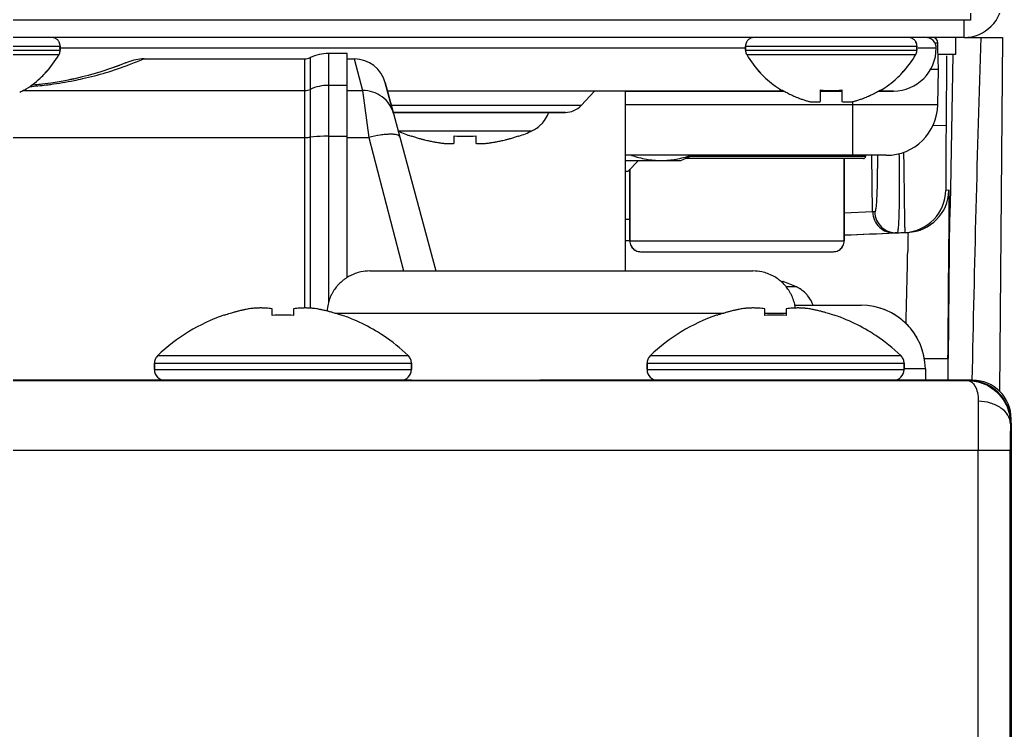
# Model space of a CAD drawing. Header units: millimetres. Extents: x -1584 to 3730, y -1918 to 2655.
# Drawn here: x 879.67 to 925.96, y -1823.69 to -1790.54 of the extents above; entities that cross this region are included whole.
import ezdxf

# ---------------------------------------------------------------- set-up
doc = ezdxf.new("R2010")
doc.units = ezdxf.units.MM
doc.header["$LTSCALE"] = 65.395
doc.layers.get('0').update_dxf_attribs({"linetype": 'CONTINUOUS'})
for name, color, linetype in [('02___PRT_ALL_AXES', 7, 'CONTINUOUS'), ('ASSI', 7, 'CONTINUOUS'), ('GEOM', 7, 'CONTINUOUS')]:
    doc.layers.add(name, color=color, linetype=linetype)

msp = doc.modelspace()

# ---------------------------------------------------------------- linework, layer by layer
at = {"linetype": 'Continuous'}
for p, q in [((923.759, -1791.358), (923.759, -1790.558)), ((923.759, -1791.358), (861.559, -1791.358)), ((922.379, -1791.604), (922.537, -1791.604)), ((922.541, -1791.857), (922.537, -1791.604)), ((922.559, -1792.858), (922.541, -1791.857)), ((922.559, -1792.858), (922.166, -1792.858)), ((879.859, -1793.803), (879.859, -1793.837)), ((915.259, -1793.837), (915.259, -1793.803)), ((917.059, -1794.354), (917.059, -1793.803)), ((918.059, -1793.803), (918.059, -1794.354)), ((919.859, -1793.803), (919.859, -1793.837)), ((897.339, -1795.717), (903.586, -1795.717)), ((897.959, -1795.97), (897.959, -1795.952)), ((899.959, -1796.298), (899.959, -1795.952)), ((900.959, -1795.952), (900.959, -1796.298)), ((902.959, -1795.952), (902.959, -1795.97)), ((907.959, -1797.108), (908.359, -1797.108)), ((908.059, -1797.608), (908.559, -1797.108)), ((908.059, -1797.608), (908.559, -1797.108)), ((908.359, -1797.108), (908.559, -1797.108)), ((908.559, -1797.108), (910.542, -1797.108)), ((910.542, -1797.108), (911.092, -1796.858)), ((910.542, -1797.108), (911.092, -1796.858)), ((908.059, -1797.608), (907.959, -1797.608)), ((915.303, -1802.747), (915.303, -1802.764)), ((915.93, -1803), (915.458, -1803)), ((891.459, -1804.334), (891.459, -1804.019)), ((892.459, -1804.019), (892.459, -1804.334)), ((914.459, -1804.334), (914.459, -1804.019)), ((915.459, -1804.019), (915.459, -1804.334)), ((889.209, -1804.334), (889.209, -1804.318)), ((894.709, -1804.318), (894.709, -1804.334)), ((912.209, -1804.334), (912.209, -1804.318)), ((917.709, -1804.318), (917.709, -1804.334)), ((886.113, -1806.207), (897.805, -1806.207)), ((909.113, -1806.207), (920.805, -1806.207)), ((885.959, -1806.858), (885.959, -1806.568)), ((885.959, -1806.568), (897.959, -1806.568)), ((885.959, -1806.858), (897.959, -1806.858)), ((897.959, -1806.858), (897.959, -1806.568)), ((908.959, -1806.858), (908.959, -1806.568)), ((908.959, -1806.568), (920.959, -1806.568)), ((908.959, -1806.858), (920.959, -1806.858)), ((920.959, -1806.858), (920.959, -1806.568)), ((925.959, -1809.358), (925.959, -1809.158)), ((925.959, -1855.359), (925.959, -1809.358))]:
    msp.add_line(p, q, dxfattribs=at)
for centre, radius, start, end in [((923.759, -1789.558), 1.8, 270, 360), ((922.287, -1791.608), 0.25, 1, 90), ((877.36, -1789.738), 4.8, 316.8234, 329.6988), ((917.758, -1789.738), 4.8, 210.3012, 223.1766), ((917.36, -1789.738), 4.8, 316.8234, 329.6988), ((877.36, -1789.738), 4.8, 312.8346, 316.8234), ((917.758, -1789.738), 4.8, 223.1766, 227.1654), ((917.36, -1789.738), 4.8, 312.8346, 316.8234), ((877.36, -1789.738), 4.8, 301.6201, 312.8346), ((917.758, -1789.738), 4.8, 227.1654, 238.3799), ((917.36, -1789.738), 4.8, 301.6201, 312.8346), ((877.372, -1789.751), 4.755, 298.9687, 301.5341), ((877.36, -1789.738), 4.8, 301.3727, 301.6201), ((917.758, -1789.738), 4.8, 238.3799, 238.6273), ((917.745, -1789.751), 4.755, 238.4659, 241.0313), ((917.743, -1789.755), 4.75, 241.0316, 241.9926), ((917.742, -1789.757), 4.747, 241.9926, 243.3187), ((917.559, -1790.038), 3.798, 262.4351, 277.5649), ((917.376, -1789.757), 4.747, 296.6813, 298.0074), ((917.374, -1789.755), 4.75, 298.0074, 298.9684), ((917.372, -1789.751), 4.755, 298.9687, 301.5341), ((917.36, -1789.738), 4.8, 301.3727, 301.6201), ((917.74, -1789.76), 4.744, 243.3188, 244.4598), ((917.739, -1789.764), 4.74, 244.4598, 245.4278), ((917.737, -1789.768), 4.735, 245.4278, 246.6825), ((917.734, -1789.773), 4.73, 246.6826, 247.4526), ((917.732, -1789.78), 4.723, 247.4524, 248.9975), ((917.729, -1789.787), 4.715, 248.9977, 249.4819), ((917.725, -1789.797), 4.704, 249.4813, 251.5344), ((917.719, -1789.816), 4.684, 251.535, 252.6227), ((917.714, -1789.831), 4.669, 252.6228, 253.6051), ((917.705, -1789.861), 4.637, 253.6036, 255.6824), ((916.813, -1792.364), 2.006, 262.7259, 264.7415), ((916.811, -1792.385), 1.985, 264.7442, 265.3991), ((916.81, -1792.397), 1.973, 265.3984, 266.7833), ((916.809, -1792.409), 1.962, 266.7841, 267.6235), ((916.809, -1792.415), 1.955, 267.6234, 268.8455), ((916.809, -1792.419), 1.951, 268.8459, 269.8005), ((916.809, -1792.419), 1.951, 269.8006, 270.9258), ((916.809, -1792.417), 1.953, 270.9261, 271.9964), ((916.808, -1792.41), 1.96, 271.9964, 273.0228), ((916.808, -1792.4), 1.97, 273.0233, 274.286), ((916.807, -1792.388), 1.982, 274.2856, 275.1372), ((916.805, -1792.365), 2.005, 275.1401, 277.2744), ((918.313, -1792.365), 2.005, 262.7256, 264.8598), ((918.31, -1792.388), 1.982, 264.8627, 265.7144), ((918.31, -1792.4), 1.97, 265.714, 266.9766), ((918.309, -1792.411), 1.959, 266.9771, 268.0037), ((918.309, -1792.416), 1.954, 268.0037, 269.0738), ((918.309, -1792.42), 1.95, 269.0741, 270.1995), ((918.309, -1792.419), 1.951, 270.1995, 271.1541), ((918.309, -1792.415), 1.955, 271.1545, 272.3767), ((918.308, -1792.408), 1.962, 272.3765, 273.2159), ((918.308, -1792.398), 1.973, 273.2167, 274.6016), ((918.307, -1792.385), 1.985, 274.6009, 275.2558), ((918.305, -1792.364), 2.006, 275.2585, 277.2741), ((917.412, -1789.861), 4.637, 284.3176, 286.3964), ((917.403, -1789.831), 4.669, 286.3949, 287.3772), ((917.398, -1789.816), 4.684, 287.3773, 288.465), ((917.392, -1789.797), 4.704, 288.4656, 290.5187), ((917.388, -1789.787), 4.715, 290.5181, 291.0023), ((917.386, -1789.78), 4.723, 291.0025, 292.5476), ((917.383, -1789.773), 4.73, 292.5474, 293.3174), ((917.381, -1789.768), 4.735, 293.3175, 294.5722), ((917.379, -1789.764), 4.74, 294.5722, 295.5402), ((917.377, -1789.76), 4.744, 295.5402, 296.6812), ((902.959, -1794.354), 1.5, 334.5859, 340.2779), ((902.959, -1794.354), 1.5, 334.6406, 340.2058), ((902.959, -1794.354), 1.5, 314.2742, 320.134), ((902.959, -1794.354), 1.5, 314.3335, 320.0793), ((902.959, -1794.354), 1.5, 320.0793, 334.6406), ((902.959, -1794.354), 1.5, 320.134, 334.5859), ((900.259, -1789.358), 7, 245.3603, 250.7678), ((900.259, -1789.358), 7, 245.3589, 250.7646), ((900.659, -1789.358), 7, 289.2322, 294.7199), ((900.659, -1789.358), 7, 289.2354, 294.7199), ((902.959, -1794.354), 1.5, 294.7199, 314.3335), ((902.959, -1794.354), 1.5, 294.7199, 314.2742), ((900.259, -1789.358), 7, 250.7646, 250.8179), ((900.259, -1789.358), 7, 250.7678, 250.8179), ((900.27, -1789.338), 7.007, 250.741, 252.3056), ((900.272, -1789.332), 7.012, 252.3057, 253.8632), ((900.273, -1789.328), 7.016, 253.8631, 254.1686), ((900.274, -1789.323), 7.022, 254.1688, 255.4204), ((900.276, -1789.317), 7.028, 255.4204, 255.9948), ((900.277, -1789.31), 7.035, 255.9949, 256.9837), ((900.279, -1789.301), 7.044, 256.9837, 257.7185), ((900.282, -1789.291), 7.055, 257.7185, 258.5566), ((900.284, -1789.277), 7.069, 258.5567, 259.4127), ((900.287, -1789.261), 7.085, 259.4126, 260.1329), ((900.292, -1789.237), 7.11, 260.1332, 261.1492), ((900.296, -1789.211), 7.136, 261.1489, 261.7024), ((900.304, -1789.155), 7.192, 261.704, 263.2535), ((900.459, -1788.788), 7.181, 266.0076, 273.9924), ((900.614, -1789.155), 7.192, 276.7465, 278.296), ((900.622, -1789.211), 7.136, 278.2976, 278.8511), ((900.626, -1789.237), 7.11, 278.8508, 279.8668), ((900.63, -1789.261), 7.085, 279.8671, 280.5874), ((900.633, -1789.277), 7.069, 280.5873, 281.4433), ((900.636, -1789.291), 7.055, 281.4434, 282.2815), ((900.638, -1789.301), 7.044, 282.2815, 283.0163), ((900.64, -1789.31), 7.035, 283.0163, 284.0051), ((900.642, -1789.317), 7.028, 284.0052, 284.5796), ((900.643, -1789.323), 7.022, 284.5796, 285.8312), ((900.645, -1789.328), 7.016, 285.8314, 286.1369), ((900.646, -1789.332), 7.012, 286.1368, 287.6943), ((900.648, -1789.338), 7.007, 287.6944, 289.259), ((900.659, -1789.358), 7, 289.1821, 289.2354), ((900.659, -1789.358), 7, 289.1821, 289.2322), ((899.705, -1792.127), 4.178, 266.6153, 267.576), ((899.707, -1792.09), 4.215, 267.575, 267.8838), ((899.708, -1792.068), 4.237, 267.8841, 268.5227), ((899.708, -1792.047), 4.258, 268.5224, 268.9085), ((899.709, -1792.034), 4.271, 268.9086, 269.4634), ((899.709, -1792.026), 4.279, 269.4632, 269.8969), ((899.709, -1792.026), 4.28, 269.8969, 270.406), ((899.709, -1792.03), 4.275, 270.4059, 270.8925), ((899.709, -1792.043), 4.263, 270.8925, 271.3633), ((899.709, -1792.061), 4.244, 271.3631, 271.9489), ((899.71, -1792.084), 4.221, 271.9491, 272.351), ((899.712, -1792.125), 4.181, 272.3499, 273.3845), ((901.205, -1792.125), 4.18, 266.6155, 267.6501), ((901.207, -1792.084), 4.221, 267.649, 268.0509), ((901.208, -1792.062), 4.243, 268.0511, 268.637), ((901.208, -1792.042), 4.263, 268.6368, 269.1074), ((901.209, -1792.031), 4.274, 269.1075, 269.5941), ((901.209, -1792.025), 4.28, 269.594, 270.103), ((901.209, -1792.026), 4.279, 270.103, 270.5368), ((901.209, -1792.034), 4.271, 270.5366, 271.0914), ((901.209, -1792.047), 4.258, 271.0915, 271.4776), ((901.21, -1792.068), 4.238, 271.4773, 272.1159), ((901.21, -1792.09), 4.215, 272.1162, 272.425), ((901.212, -1792.127), 4.178, 272.424, 273.3847), ((912.992, -1809.378), 7.006, 70.7409, 71.8227), ((913.003, -1809.358), 7, 70.7678, 70.8179), ((913.003, -1809.358), 7, 70.7646, 70.8179), ((913.003, -1809.358), 7, 65.2801, 70.7678), ((913.003, -1809.358), 7, 65.2801, 70.7646), ((915.303, -1804.362), 1.5, 45.7258, 65.2801), ((915.303, -1804.362), 1.5, 45.6665, 65.2801), ((915.303, -1804.362), 1.5, 39.866, 45.7258), ((915.303, -1804.362), 1.5, 39.9207, 45.6665), ((915.303, -1804.362), 1.5, 25.3594, 39.9207), ((915.303, -1804.362), 1.5, 25.4141, 39.866), ((891.959, -1812.308), 8.435, 104.2312, 105.1969), ((891.959, -1812.308), 8.435, 103.5588, 104.2312), ((891.959, -1812.308), 8.435, 102.469, 103.5588), ((891.959, -1812.308), 8.435, 102.0571, 102.469), ((891.959, -1812.308), 8.435, 100.6622, 102.0571), ((890.931, -1808.186), 4.201, 95.518, 97.2922), ((890.93, -1808.171), 4.186, 94.6121, 95.5173), ((890.929, -1808.163), 4.178, 93.7406, 94.612), ((890.929, -1808.157), 4.172, 92.823, 93.7405), ((890.929, -1808.152), 4.167, 91.9588, 92.8229), ((890.928, -1808.149), 4.164, 91.1777, 91.9587), ((890.928, -1808.147), 4.162, 90.1748, 91.1777), ((890.928, -1808.147), 4.162, 89.1789, 90.1748), ((890.928, -1808.148), 4.163, 88.4006, 89.1789), ((890.928, -1808.152), 4.167, 87.1614, 88.4005), ((890.928, -1808.156), 4.171, 86.6121, 87.1615), ((890.927, -1808.165), 4.18, 84.7355, 86.6115), ((890.926, -1808.185), 4.2, 82.7077, 84.735), ((892.992, -1808.185), 4.2, 95.265, 97.2923), ((892.99, -1808.165), 4.18, 93.3885, 95.2645), ((892.989, -1808.156), 4.171, 92.8385, 93.3879), ((892.989, -1808.152), 4.167, 91.5995, 92.8386), ((892.989, -1808.148), 4.163, 90.8211, 91.5994), ((892.989, -1808.147), 4.162, 89.8252, 90.8211), ((892.989, -1808.147), 4.162, 88.8223, 89.8252), ((892.989, -1808.149), 4.164, 88.0413, 88.8223), ((892.989, -1808.152), 4.167, 87.1771, 88.0412), ((892.989, -1808.157), 4.172, 86.2595, 87.177), ((892.988, -1808.163), 4.178, 85.388, 86.2594), ((892.988, -1808.171), 4.186, 84.4827, 85.3879), ((892.986, -1808.186), 4.201, 82.7078, 84.482), ((891.959, -1812.308), 8.435, 77.9428, 79.3378), ((891.959, -1812.308), 8.435, 77.531, 77.9428), ((891.959, -1812.308), 8.435, 76.4412, 77.531), ((891.959, -1812.308), 8.435, 75.7714, 76.4412), ((891.959, -1812.308), 8.435, 74.803, 75.7714), ((914.959, -1812.308), 8.435, 104.2312, 105.1969), ((914.959, -1812.308), 8.435, 103.5588, 104.2312), ((914.959, -1812.308), 8.435, 102.469, 103.5588), ((914.959, -1812.308), 8.435, 102.0571, 102.469), ((914.959, -1812.308), 8.435, 100.6622, 102.0571), ((913.931, -1808.186), 4.201, 95.518, 97.2922), ((913.93, -1808.171), 4.186, 94.6121, 95.5173), ((913.929, -1808.163), 4.178, 93.7406, 94.612), ((913.929, -1808.157), 4.172, 92.823, 93.7405), ((913.929, -1808.152), 4.167, 91.9588, 92.8229), ((913.928, -1808.149), 4.164, 91.1777, 91.9587), ((913.928, -1808.147), 4.162, 90.1748, 91.1777), ((913.928, -1808.147), 4.162, 89.1789, 90.1748), ((913.928, -1808.148), 4.163, 88.4006, 89.1789), ((913.928, -1808.152), 4.167, 87.1614, 88.4005), ((913.928, -1808.156), 4.171, 86.6121, 87.1615), ((913.927, -1808.165), 4.18, 84.7355, 86.6115), ((913.926, -1808.185), 4.2, 82.7077, 84.735), ((915.992, -1808.185), 4.2, 95.265, 97.2923), ((915.99, -1808.165), 4.18, 93.3885, 95.2645), ((915.989, -1808.156), 4.171, 92.8385, 93.3879), ((915.989, -1808.152), 4.167, 91.5995, 92.8386), ((915.989, -1808.148), 4.163, 90.8211, 91.5994), ((915.989, -1808.147), 4.162, 89.8252, 90.8211), ((915.989, -1808.147), 4.162, 88.8223, 89.8252), ((915.989, -1808.149), 4.164, 88.0413, 88.8223), ((915.989, -1808.152), 4.167, 87.1771, 88.0412), ((915.989, -1808.157), 4.172, 86.2595, 87.177), ((915.988, -1808.163), 4.178, 85.388, 86.2594), ((915.988, -1808.171), 4.186, 84.4827, 85.3879), ((915.986, -1808.186), 4.201, 82.7078, 84.482), ((914.959, -1812.308), 8.435, 77.9428, 79.3378), ((915.303, -1804.362), 1.5, 19.7221, 25.4141), ((915.303, -1804.362), 1.5, 19.7942, 25.3594), ((914.959, -1812.308), 8.435, 77.531, 77.9428), ((914.959, -1812.308), 8.435, 76.4412, 77.531), ((914.959, -1812.308), 8.435, 75.7714, 76.4412), ((914.959, -1812.308), 8.435, 74.803, 75.7714), ((891.959, -1812.308), 8.435, 107.0035, 109.0271), ((891.959, -1812.308), 8.435, 106.1788, 107.0035), ((891.959, -1812.308), 8.435, 105.1969, 106.1788), ((891.959, -1812.308), 7.99, 86.4122, 93.5878), ((891.959, -1812.308), 8.435, 73.8251, 74.803), ((891.959, -1812.308), 8.435, 72.9964, 73.8251), ((891.959, -1812.308), 8.435, 70.9729, 72.9964), ((891.959, -1812.308), 8.45, 70.9658, 71.0075), ((891.959, -1812.308), 8.45, 66.9947, 70.9658), ((891.959, -1812.308), 8.45, 59.2498, 66.9947), ((914.959, -1812.308), 8.435, 107.0035, 109.0271), ((914.959, -1812.308), 8.435, 106.1788, 107.0035), ((914.959, -1812.308), 8.435, 105.1969, 106.1788), ((914.959, -1812.308), 7.99, 86.4122, 93.5878), ((914.959, -1812.308), 8.435, 73.8251, 74.803), ((914.959, -1812.308), 8.435, 72.9964, 73.8251), ((914.959, -1812.308), 8.435, 70.9729, 72.9964), ((914.959, -1812.308), 8.45, 70.9658, 71.0075), ((914.959, -1812.308), 8.45, 66.9947, 70.9658), ((914.959, -1812.308), 8.45, 59.2498, 66.9947), ((891.959, -1812.308), 8.45, 56.3387, 59.2498), ((914.959, -1812.308), 8.45, 56.3387, 59.2498), ((891.959, -1812.308), 8.45, 46.2253, 56.3387), ((914.959, -1812.308), 8.45, 46.2253, 56.3387), ((886.459, -1806.568), 0.5, 159.4241, 180), ((886.459, -1806.568), 0.5, 159.4864, 180), ((886.459, -1806.568), 0.5, 154.2878, 159.4864), ((886.459, -1806.568), 0.5, 154.3501, 159.4241), ((886.459, -1806.568), 0.5, 133.7747, 154.3501), ((886.459, -1806.568), 0.5, 133.7747, 154.2878), ((897.459, -1806.568), 0.5, 25.6499, 46.2253), ((897.459, -1806.568), 0.5, 25.7122, 46.2253), ((897.459, -1806.568), 0.5, 20.5759, 25.6499), ((897.459, -1806.568), 0.5, 20.5136, 25.7122), ((897.459, -1806.568), 0.5, 0, 20.5759), ((897.459, -1806.568), 0.5, 0, 20.5136), ((909.459, -1806.568), 0.5, 159.4241, 180), ((909.459, -1806.568), 0.5, 159.4864, 180), ((909.459, -1806.568), 0.5, 154.2878, 159.4864), ((909.459, -1806.568), 0.5, 154.3501, 159.4241), ((909.459, -1806.568), 0.5, 133.7747, 154.3501), ((909.459, -1806.568), 0.5, 133.7747, 154.2878), ((920.459, -1806.568), 0.5, 25.6499, 46.2253), ((920.459, -1806.568), 0.5, 25.7122, 46.2253), ((920.459, -1806.568), 0.5, 20.5759, 25.6499), ((920.459, -1806.568), 0.5, 20.5136, 25.7122), ((920.459, -1806.568), 0.5, 0, 20.5759), ((920.459, -1806.568), 0.5, 0, 20.5136), ((886.459, -1806.858), 0.5, 180, 270), ((886.459, -1806.858), 0.5, 180, 270), ((897.459, -1806.858), 0.5, 270, 360), ((897.459, -1806.858), 0.5, 270, 360), ((909.459, -1806.858), 0.5, 180, 270), ((909.459, -1806.858), 0.5, 180, 270), ((920.459, -1806.858), 0.5, 270, 360), ((920.459, -1806.858), 0.5, 270, 360), ((924.159, -1809.158), 1.8, 0, 90)]:
    msp.add_arc(centre, radius, start, end, dxfattribs=at)
msp.add_open_spline([(908.239, -1796.861), (908.463, -1796.936), (908.919, -1797.057), (909.621, -1797.122), (910.323, -1797.057), (910.778, -1796.936), (911.003, -1796.861)], degree=3, knots=[0, 0, 0, 0, 0.252614, 0.5, 0.747386, 1, 1, 1, 1], dxfattribs=at)
at = {"layer": '02___PRT_ALL_AXES', "linetype": 'Continuous'}
msp.add_line((907.959, -1802.258), (907.959, -1793.858), dxfattribs=at)
at = {"layer": 'ASSI', "linetype": 'Continuous'}
for p, q in [((873.559, -1791.758), (881.559, -1791.758)), ((873.559, -1791.958), (881.559, -1791.958)), ((881.559, -1791.758), (881.559, -1791.958)), ((881.559, -1791.958), (881.559, -1791.758)), ((913.559, -1791.758), (913.559, -1791.958)), ((913.559, -1791.958), (913.559, -1791.758)), ((913.559, -1791.758), (921.559, -1791.758)), ((913.559, -1791.958), (921.559, -1791.958)), ((921.559, -1791.758), (921.559, -1791.958)), ((921.559, -1791.958), (921.559, -1791.758)), ((873.613, -1792.16), (881.504, -1792.16)), ((913.613, -1792.16), (921.504, -1792.16)), ((905.881, -1794.534), (906.5, -1793.858)), ((918.159, -1797.008), (918.159, -1800.858)), ((918.159, -1800.858), (918.159, -1797.008)), ((908.159, -1797.508), (908.159, -1800.858)), ((908.159, -1800.858), (908.159, -1797.508)), ((908.159, -1800.858), (910.659, -1800.858)), ((910.659, -1800.858), (915.659, -1800.858)), ((915.659, -1800.858), (918.159, -1800.858)), ((908.659, -1801.358), (910.409, -1801.358)), ((908.659, -1801.358), (910.409, -1801.358)), ((910.409, -1801.358), (910.784, -1801.358)), ((910.409, -1801.358), (910.784, -1801.358)), ((910.784, -1801.358), (912.688, -1801.358)), ((910.784, -1801.358), (912.784, -1801.358)), ((912.688, -1801.358), (912.784, -1801.358)), ((912.784, -1801.358), (913.534, -1801.358)), ((912.784, -1801.358), (913.534, -1801.358)), ((913.534, -1801.358), (913.629, -1801.358)), ((913.534, -1801.358), (915.534, -1801.358)), ((913.629, -1801.358), (915.534, -1801.358)), ((915.534, -1801.358), (915.909, -1801.358)), ((915.534, -1801.358), (915.909, -1801.358)), ((915.909, -1801.358), (917.659, -1801.358)), ((915.909, -1801.358), (917.659, -1801.358)), ((885.959, -1806.568), (885.959, -1806.858)), ((897.959, -1806.568), (897.959, -1806.858)), ((908.959, -1806.568), (908.959, -1806.858)), ((920.959, -1806.568), (920.959, -1806.858))]:
    msp.add_line(p, q, dxfattribs=at)
for centre, radius, start, end in [((881.159, -1791.758), 0.4, 63.0784, 90), ((881.159, -1791.758), 0.4, 62.9219, 90), ((881.159, -1791.758), 0.4, 54.9279, 63.0784), ((881.159, -1791.758), 0.4, 55.0718, 62.9219), ((881.159, -1791.758), 0.4, 34.9282, 55.0718), ((881.159, -1791.758), 0.4, 35.0721, 54.9279), ((881.159, -1791.758), 0.4, 26.9216, 35.0721), ((881.159, -1791.758), 0.4, 27.0781, 34.9282), ((881.159, -1791.758), 0.4, 0, 27.0781), ((881.159, -1791.758), 0.4, 0, 26.9216), ((913.959, -1791.758), 0.4, 152.9219, 180), ((913.959, -1791.758), 0.4, 153.0784, 180), ((913.959, -1791.758), 0.4, 144.9279, 153.0784), ((913.959, -1791.758), 0.4, 145.0718, 152.9219), ((913.959, -1791.758), 0.4, 124.9282, 145.0718), ((913.959, -1791.758), 0.4, 125.0721, 144.9279), ((913.959, -1791.758), 0.4, 116.9216, 125.0721), ((913.959, -1791.758), 0.4, 117.0781, 124.9282), ((913.959, -1791.758), 0.4, 90, 117.0781), ((913.959, -1791.758), 0.4, 90, 116.9216), ((921.159, -1791.758), 0.4, 63.0784, 90), ((921.159, -1791.758), 0.4, 62.9219, 90), ((921.159, -1791.758), 0.4, 54.9279, 63.0784), ((921.159, -1791.758), 0.4, 55.0718, 62.9219), ((921.159, -1791.758), 0.4, 34.9282, 55.0718), ((921.159, -1791.758), 0.4, 35.0721, 54.9279), ((921.159, -1791.758), 0.4, 26.9216, 35.0721), ((921.159, -1791.758), 0.4, 27.0781, 34.9282), ((921.159, -1791.758), 0.4, 0, 27.0781), ((921.159, -1791.758), 0.4, 0, 26.9216), ((881.159, -1791.958), 0.4, 329.6988, 343.1747), ((881.159, -1791.958), 0.4, 329.6988, 343.1573), ((881.159, -1791.958), 0.4, 343.1573, 346.5416), ((881.159, -1791.958), 0.4, 343.1747, 346.5241), ((881.159, -1791.958), 0.4, 346.5241, 360), ((881.159, -1791.958), 0.4, 346.5416, 360), ((913.959, -1791.958), 0.4, 180, 193.4759), ((913.959, -1791.958), 0.4, 180, 193.4584), ((913.959, -1791.958), 0.4, 193.4584, 196.8427), ((913.959, -1791.958), 0.4, 193.4759, 196.8253), ((913.959, -1791.958), 0.4, 196.8253, 210.3012), ((913.959, -1791.958), 0.4, 196.8427, 210.3012), ((921.159, -1791.958), 0.4, 329.6988, 343.1747), ((921.159, -1791.958), 0.4, 329.6988, 343.1573), ((921.159, -1791.958), 0.4, 343.1573, 346.5416), ((921.159, -1791.958), 0.4, 343.1747, 346.5241), ((921.159, -1791.958), 0.4, 346.5241, 360), ((921.159, -1791.958), 0.4, 346.5416, 360), ((877.36, -1789.738), 4.8, 316.8073, 329.6988), ((917.758, -1789.738), 4.8, 210.3012, 223.1927), ((917.36, -1789.738), 4.8, 316.8073, 329.6988), ((877.36, -1789.738), 4.8, 312.8489, 316.8073), ((917.758, -1789.738), 4.8, 223.1927, 227.1511), ((917.36, -1789.738), 4.8, 312.8489, 316.8073), ((877.36, -1789.738), 4.8, 301.5971, 312.8489), ((917.758, -1789.738), 4.8, 227.1511, 238.4029), ((917.36, -1789.738), 4.8, 301.5971, 312.8489), ((877.36, -1789.738), 4.8, 301.3727, 301.5971), ((917.758, -1789.738), 4.8, 238.4029, 238.6273), ((917.36, -1789.738), 4.8, 301.3727, 301.5971), ((908.659, -1800.858), 0.5, 180, 206.9501), ((908.659, -1800.858), 0.5, 180, 207.0496), ((917.659, -1800.858), 0.5, 333.0499, 360), ((917.659, -1800.858), 0.5, 332.9504, 360), ((908.659, -1800.858), 0.5, 206.9501, 212.052), ((908.659, -1800.858), 0.5, 207.0496, 211.9483), ((908.659, -1800.858), 0.5, 211.9483, 238.0517), ((908.659, -1800.858), 0.5, 212.052, 237.948), ((908.659, -1800.858), 0.5, 237.948, 243.0499), ((908.659, -1800.858), 0.5, 238.0517, 242.9504), ((908.659, -1800.858), 0.5, 242.9504, 270), ((908.659, -1800.858), 0.5, 243.0499, 270), ((917.659, -1800.858), 0.5, 270, 296.9501), ((917.659, -1800.858), 0.5, 270, 297.0496), ((917.659, -1800.858), 0.5, 296.9501, 302.052), ((917.659, -1800.858), 0.5, 297.0496, 301.9483), ((917.659, -1800.858), 0.5, 301.9483, 328.0517), ((917.659, -1800.858), 0.5, 302.052, 327.948), ((917.659, -1800.858), 0.5, 327.948, 333.0499), ((917.659, -1800.858), 0.5, 328.0517, 332.9504), ((891.959, -1812.308), 8.45, 109.029, 133.7747), ((891.959, -1812.308), 8.45, 109.029, 133.7747), ((891.959, -1812.308), 8.45, 108.9925, 109.029), ((891.959, -1812.308), 8.45, 108.9925, 109.029), ((891.959, -1812.308), 8.45, 70.971, 71.0075), ((891.959, -1812.308), 8.45, 66.9883, 70.971), ((891.959, -1812.308), 8.45, 59.2575, 66.9883), ((914.959, -1812.308), 8.45, 109.029, 133.7747), ((914.959, -1812.308), 8.45, 109.029, 133.7747), ((914.959, -1812.308), 8.45, 108.9925, 109.029), ((914.959, -1812.308), 8.45, 108.9925, 109.029), ((914.959, -1812.308), 8.45, 70.971, 71.0075), ((914.959, -1812.308), 8.45, 66.9883, 70.971), ((914.959, -1812.308), 8.45, 59.2575, 66.9883), ((891.959, -1812.308), 8.45, 56.3305, 59.2575), ((914.959, -1812.308), 8.45, 56.3305, 59.2575), ((891.959, -1812.308), 8.45, 46.2253, 56.3305), ((914.959, -1812.308), 8.45, 46.2253, 56.3305)]:
    msp.add_arc(centre, radius, start, end, dxfattribs=at)
at = {"layer": 'GEOM', "linetype": 'Continuous'}
for p, q in [((924.059, -1789.758), (924.059, -1790.558)), ((924.059, -1790.558), (105.259, -1790.558)), ((923.359, -1791.358), (923.359, -1792.158)), ((923.359, -1791.358), (923.359, -1792.158)), ((923.759, -1791.358), (924.542, -1791.358)), ((924.542, -1791.358), (925.559, -1791.358)), ((925.559, -1791.358), (925.415, -1807.872)), ((913.574, -1791.858), (881.509, -1791.858)), ((894.959, -1792.108), (894.084, -1792.108)), ((894.084, -1792.108), (894.084, -1793.592)), ((894.959, -1792.358), (894.959, -1792.108)), ((922.459, -1791.858), (921.612, -1791.858)), ((884.644, -1792.536), (884.598, -1792.555)), ((884.714, -1792.508), (884.644, -1792.536)), ((885.468, -1792.358), (892.971, -1792.358)), ((885.473, -1792.358), (885.473, -1792.358)), ((892.971, -1792.358), (892.971, -1793.836)), ((893.228, -1792.301), (893.228, -1793.78)), ((894.959, -1792.358), (895.288, -1792.358)), ((894.959, -1793.592), (894.959, -1792.358)), ((895.288, -1792.358), (895.296, -1792.358)), ((895.288, -1792.358), (895.675, -1793.836)), ((923.054, -1792.158), (922.559, -1792.158)), ((922.947, -1792.208), (922.919, -1795.476)), ((923.359, -1792.158), (923.054, -1792.158)), ((923.152, -1797.493), (923.245, -1792.156)), ((922.53, -1794.5), (922.559, -1792.858)), ((882.182, -1793.295), (881.968, -1793.34)), ((882.589, -1793.198), (882.183, -1793.297)), ((897.123, -1794.911), (896.737, -1793.47)), ((896.737, -1793.47), (897.123, -1794.911)), ((879.803, -1793.836), (879.859, -1793.836)), ((879.859, -1793.836), (892.971, -1793.836)), ((880.475, -1793.566), (880.221, -1793.588)), ((892.971, -1793.836), (892.971, -1796.026)), ((893.228, -1793.78), (893.228, -1796.012)), ((894.084, -1793.592), (894.084, -1795.965)), ((894.084, -1793.592), (894.959, -1793.592)), ((894.959, -1793.825), (894.959, -1793.592)), ((894.959, -1793.836), (894.959, -1793.825)), ((894.959, -1793.836), (895.675, -1793.836)), ((894.959, -1795.055), (894.959, -1793.836)), ((895.675, -1793.836), (895.968, -1796.026)), ((915.268, -1793.858), (896.841, -1793.858)), ((907.959, -1793.858), (915.259, -1793.858)), ((915.259, -1793.858), (915.353, -1793.858)), ((915.353, -1793.858), (915.268, -1793.858)), ((917.964, -1793.858), (917.059, -1793.858)), ((917.059, -1793.858), (917.139, -1793.858)), ((917.139, -1793.858), (918.059, -1793.858)), ((918.059, -1793.858), (917.964, -1793.858)), ((919.859, -1793.858), (919.764, -1793.858)), ((919.764, -1793.858), (919.859, -1793.858)), ((919.927, -1793.858), (919.859, -1793.858)), ((919.859, -1793.858), (919.958, -1793.858)), ((920.459, -1793.858), (919.927, -1793.858)), ((919.958, -1793.858), (920.459, -1793.858)), ((918.559, -1794.5), (918.559, -1794.354)), ((900.459, -1794.534), (897.022, -1794.534)), ((900.459, -1794.858), (897.123, -1794.858)), ((897.123, -1794.858), (900.459, -1794.858)), ((904.424, -1794.534), (900.459, -1794.534)), ((904.362, -1794.858), (900.459, -1794.858)), ((900.459, -1794.858), (904.68, -1794.858)), ((904.81, -1794.858), (904.362, -1794.858)), ((905.881, -1794.534), (904.424, -1794.534)), ((904.68, -1794.858), (905.118, -1794.858)), ((904.834, -1794.858), (904.81, -1794.858)), ((904.914, -1794.858), (904.834, -1794.858)), ((905.144, -1794.858), (904.914, -1794.858)), ((905.118, -1794.858), (905.144, -1794.858)), ((918.559, -1794.5), (907.959, -1794.5)), ((920.504, -1794.5), (918.559, -1794.5)), ((918.559, -1794.858), (918.559, -1794.5)), ((918.559, -1796.858), (918.559, -1794.858)), ((922.53, -1794.5), (920.504, -1794.5)), ((894.959, -1795.965), (894.959, -1795.055)), ((897.123, -1794.911), (897.417, -1796.006)), ((922.919, -1795.476), (922.286, -1795.471)), ((869.92, -1796.026), (892.971, -1796.026)), ((892.971, -1796.026), (892.971, -1803.985)), ((893.228, -1796.012), (893.228, -1803.992)), ((894.084, -1795.965), (894.084, -1803.747)), ((894.084, -1795.965), (894.959, -1795.965)), ((894.959, -1796.026), (894.959, -1795.965)), ((894.959, -1796.026), (895.968, -1796.026)), ((894.959, -1802.564), (894.959, -1796.026)), ((895.968, -1796.026), (897.587, -1802.257)), ((897.417, -1796.006), (899.092, -1802.258)), ((918.559, -1796.858), (907.959, -1796.858)), ((918.559, -1796.858), (907.959, -1796.858)), ((911.068, -1797.008), (910.762, -1797.008)), ((911.091, -1796.908), (910.982, -1796.908)), ((911.148, -1797.008), (911.068, -1797.008)), ((911.148, -1796.908), (911.091, -1796.908)), ((911.254, -1796.908), (911.148, -1796.908)), ((911.227, -1797.008), (911.148, -1797.008)), ((911.254, -1797.008), (911.227, -1797.008)), ((911.369, -1796.908), (911.254, -1796.908)), ((911.324, -1797.008), (911.254, -1797.008)), ((911.369, -1797.008), (911.324, -1797.008)), ((911.581, -1796.908), (911.369, -1796.908)), ((911.581, -1797.008), (911.369, -1797.008)), ((911.722, -1796.908), (911.581, -1796.908)), ((911.722, -1797.008), (911.581, -1797.008)), ((911.757, -1796.908), (911.722, -1796.908)), ((912.359, -1797.008), (911.722, -1797.008)), ((912.359, -1796.908), (911.757, -1796.908)), ((912.995, -1796.908), (912.359, -1796.908)), ((912.995, -1797.008), (912.359, -1797.008)), ((913.137, -1796.908), (912.995, -1796.908)), ((913.137, -1797.008), (912.995, -1797.008)), ((913.349, -1796.908), (913.137, -1796.908)), ((913.349, -1797.008), (913.137, -1797.008)), ((913.464, -1796.908), (913.349, -1796.908)), ((913.393, -1797.008), (913.349, -1797.008)), ((913.464, -1797.008), (913.393, -1797.008)), ((913.57, -1796.908), (913.464, -1796.908)), ((913.49, -1797.008), (913.464, -1797.008)), ((913.57, -1797.008), (913.49, -1797.008)), ((914.138, -1796.908), (913.57, -1796.908)), ((914.102, -1797.008), (913.57, -1797.008)), ((914.277, -1797.008), (914.102, -1797.008)), ((914.348, -1796.908), (914.138, -1796.908)), ((914.348, -1797.008), (914.277, -1797.008)), ((914.454, -1796.908), (914.348, -1796.908)), ((914.409, -1797.008), (914.348, -1797.008)), ((914.454, -1797.008), (914.409, -1797.008)), ((914.509, -1796.908), (914.454, -1796.908)), ((914.509, -1797.008), (914.454, -1797.008)), ((914.659, -1796.908), (914.509, -1796.908)), ((914.524, -1797.008), (914.509, -1797.008)), ((914.659, -1797.008), (914.524, -1797.008)), ((914.759, -1796.908), (914.659, -1796.908)), ((914.759, -1797.008), (914.659, -1797.008)), ((916.359, -1796.908), (914.759, -1796.908)), ((916.359, -1797.008), (914.759, -1797.008)), ((916.459, -1796.908), (916.359, -1796.908)), ((916.459, -1797.008), (916.359, -1797.008)), ((918.559, -1796.908), (916.459, -1796.908)), ((916.544, -1797.008), (916.459, -1797.008)), ((918.97, -1797.008), (916.544, -1797.008)), ((920.13, -1796.858), (918.559, -1796.858)), ((918.774, -1796.908), (918.559, -1796.908)), ((919.059, -1796.908), (918.774, -1796.908)), ((919.059, -1797.008), (918.97, -1797.008)), ((919.159, -1796.908), (919.059, -1796.908)), ((919.159, -1796.858), (919.159, -1796.908)), ((919.492, -1799.499), (919.446, -1796.858)), ((923.135, -1798.475), (923.152, -1797.493)), ((922.903, -1798.48), (923.05, -1798.473)), ((923.115, -1799.623), (923.135, -1798.475)), ((919.492, -1799.499), (918.161, -1799.563)), ((919.594, -1799.495), (919.492, -1799.499)), ((908.156, -1799.854), (907.952, -1799.856)), ((923.074, -1799.623), (923.016, -1806.344)), ((920.636, -1800.476), (920.535, -1800.481)), ((920.636, -1800.476), (920.992, -1800.461)), ((920.992, -1800.461), (921.14, -1800.454)), ((896.013, -1802.258), (901.309, -1802.258)), ((901.309, -1802.258), (901.637, -1802.258)), ((901.637, -1802.258), (904.959, -1802.258)), ((904.959, -1802.258), (908.281, -1802.258)), ((908.281, -1802.258), (908.609, -1802.258)), ((908.609, -1802.258), (913.904, -1802.258)), ((915.857, -1803.858), (915.862, -1803.858)), ((915.862, -1803.858), (917.487, -1803.858)), ((915.862, -1803.858), (917.521, -1803.858)), ((917.487, -1803.858), (917.521, -1803.858)), ((917.521, -1803.858), (918.952, -1803.858)), ((917.594, -1803.858), (918.952, -1803.858)), ((894.362, -1804.223), (904.154, -1804.223)), ((904.154, -1804.223), (905.763, -1804.223)), ((905.763, -1804.223), (912.556, -1804.223)), ((914.459, -1804.223), (915.459, -1804.223)), ((923.009, -1806.344), (923, -1807.358)), ((921.952, -1806.819), (921.959, -1807.358)), ((897.959, -1807.358), (877.958, -1807.358)), ((877.958, -1807.358), (897.959, -1807.358)), ((877.972, -1807.372), (923.945, -1807.372)), ((897.959, -1807.358), (898.459, -1807.358)), ((898.459, -1807.358), (898.559, -1807.358)), ((898.559, -1807.358), (903.359, -1807.358)), ((903.359, -1807.358), (903.459, -1807.358)), ((903.459, -1807.358), (903.959, -1807.358)), ((923.959, -1807.358), (903.959, -1807.358)), ((903.959, -1807.358), (923.959, -1807.358)), ((923.945, -1807.372), (923.959, -1807.358)), ((924.159, -1807.358), (923.959, -1807.358)), ((925.923, -1809.393), (925.959, -1809.358)), ((925.959, -1809.358), (925.959, -1855.359)), ((877.503, -1810.622), (924.415, -1810.622)), ((924.415, -1810.622), (925.915, -1810.622)), ((924.415, -1855.314), (924.415, -1810.622)), ((925.915, -1855.314), (925.915, -1810.622))]:
    msp.add_line(p, q, dxfattribs=at)
for points in [[(884.644, -1792.536), (884.611, -1792.55), (884.463, -1792.608)], [(884.463, -1792.608), (884.35, -1792.652), (883.961, -1792.794), (883.462, -1792.958), (882.859, -1793.133), (882.589, -1793.198)], [(884.327, -1792.66), (884.143, -1792.729), (884.018, -1792.773)], [(882.183, -1793.297), (881.7, -1793.394), (881.145, -1793.485), (880.561, -1793.559), (880.221, -1793.588)], [(881.097, -1793.49), (880.622, -1793.553), (880.475, -1793.566)]]:
    msp.add_lwpolyline(points, dxfattribs=at)
for centre, radius, start, end in [((921.959, -1791.858), 0.5, 0, 90.0001), ((2114.132, -1830.033), 1190.219, 178.137914, 178.908605), ((894.084, -1794.108), 2, 90, 115.3317), ((920.459, -1791.858), 2, 270, 360), ((885.473, -1794.358), 2, 90, 112.3109), ((892.971, -1791.758), 0.6, 270, 295.3317), ((895.288, -1793.858), 1.5, 15, 89.6988), ((878.905, -1776.887), 16.807, 282.7309, 290.4105), ((878.947, -1777.054), 16.635, 277.4684, 281.3126), ((878.939, -1777.019), 16.671, 281.3162, 282.7184), ((878.959, -1777.147), 16.542, 274.1191, 276.7326), ((878.95, -1777.074), 16.615, 276.7319, 277.4643), ((894.084, -1795.637), 2.044, 89.9926, 114.7347), ((905.144, -1793.858), 1, 270, 317.4895), ((920.13, -1794.458), 2.4, 270, 359), ((919.059, -1796.908), 0.1, 270.0106, 360), ((920.903, -1798.462), 2, 272.5583, 359.4973), ((921.05, -1798.456), 2, 272.5796, 358.6474), ((921.077, -1798.456), 1.973, 358.6381, 359.5008), ((920.492, -1799.482), 1, 180.9775, 272.4564), ((920.593, -1799.478), 1, 180.9775, 272.4707), ((922.156, -1799.605), 0.959, 340.342, 358.9106), ((903.159, -1400.858), 400, 270.68687, 270.71534), ((903.159, -1400.858), 400, 270.68939, 270.71812), ((903.159, -1400.858), 400, 272.14978, 272.48972), ((903.159, -1400.858), 400, 272.15438, 272.49119), ((903.159, -1400.858), 400, 272.50427, 272.55529), ((903.159, -1400.858), 400, 272.5055, 272.55566), ((-618.444, -1792.413), 1541.516, 359.482232, 359.689504), ((337.382, -1789.46), 583.868, 358.503482, 358.83357), ((896.013, -1804.258), 2, 90, 101.9854), ((896.013, -1804.258), 2, 90, 101.9761), ((913.904, -1804.258), 2, 78.0146, 90), ((913.904, -1804.258), 2, 78.0239, 90), ((896.013, -1804.258), 2, 130.8596, 138.1403), ((896.013, -1804.258), 2, 130.875, 138.125), ((896.013, -1804.258), 2, 126.0156, 130.875), ((896.013, -1804.258), 2, 126.032, 130.8596), ((896.013, -1804.258), 2, 118.601, 126.032), ((896.013, -1804.258), 2, 118.6133, 126.0156), ((896.013, -1804.258), 2, 113.9765, 118.6133), ((896.013, -1804.258), 2, 113.991, 118.601), ((896.013, -1804.258), 2, 105.8892, 113.991), ((896.013, -1804.258), 2, 105.8965, 113.9765), ((896.013, -1804.258), 2, 101.9761, 105.8965), ((896.013, -1804.258), 2, 101.9854, 105.8892), ((913.904, -1804.258), 2, 74.1035, 78.0239), ((913.904, -1804.258), 2, 74.1108, 78.0146), ((913.904, -1804.258), 2, 66.009, 74.1108), ((913.904, -1804.258), 2, 66.0235, 74.1035), ((913.904, -1804.258), 2, 61.399, 66.009), ((913.904, -1804.258), 2, 61.3867, 66.0235), ((913.904, -1804.258), 2, 53.968, 61.399), ((913.904, -1804.258), 2, 53.9844, 61.3867), ((913.904, -1804.258), 2, 49.125, 53.9844), ((913.904, -1804.258), 2, 49.1404, 53.968), ((913.904, -1804.258), 2, 41.8597, 49.1404), ((913.904, -1804.258), 2, 41.875, 49.125), ((896.013, -1804.258), 2, 142.968, 150.399), ((896.013, -1804.258), 2, 142.9844, 150.3867), ((896.013, -1804.258), 2, 138.125, 142.9844), ((896.013, -1804.258), 2, 138.1403, 142.968), ((913.904, -1804.258), 2, 37.0156, 41.875), ((913.904, -1804.258), 2, 37.032, 41.8597), ((913.904, -1804.258), 2, 29.601, 37.032), ((913.904, -1804.258), 2, 29.6133, 37.0156), ((896.013, -1804.258), 2, 163.1108, 167.0146), ((896.013, -1804.258), 2, 163.1035, 167.0239), ((896.013, -1804.258), 2, 155.009, 163.1108), ((896.013, -1804.258), 2, 155.0235, 163.1035), ((896.013, -1804.258), 2, 150.399, 155.009), ((896.013, -1804.258), 2, 150.3867, 155.0235), ((913.904, -1804.258), 2, 24.991, 29.601), ((913.904, -1804.258), 2, 24.9765, 29.6133), ((913.904, -1804.258), 2, 16.8892, 24.991), ((913.904, -1804.258), 2, 16.8965, 24.9765), ((913.904, -1804.258), 2, 12.9854, 16.8892), ((913.904, -1804.258), 2, 12.9761, 16.8965), ((896.013, -1804.258), 2, 167.0146, 176.323), ((896.013, -1804.258), 2, 167.0239, 176.3266), ((913.904, -1804.258), 2, 7.8433, 12.9854), ((913.904, -1804.258), 2, 7.857, 12.9761), ((918.952, -1806.858), 3, 0.75, 90), ((918.952, -1806.858), 3, 65.948, 74.0687), ((918.952, -1806.858), 3, 53.8735, 61.3162), ((918.952, -1806.858), 3, 41.7298, 49.0202), ((918.952, -1806.858), 3, 29.4338, 36.8765), ((918.952, -1806.858), 3, 16.6813, 24.802), ((1162.501, -1810.399), 238.087, 179.50464, 180.05373)]:
    msp.add_arc(centre, radius, start, end, dxfattribs=at)
for start_param, end_param in [(0.68665, 0.785246), (-0.68665, 0.68665), (-0.785246, -0.68665)]:
    msp.add_ellipse((923.958, -1809.359), major_axis=(1.415, 1.415), ratio=0.999695, start_param=start_param, end_param=end_param, dxfattribs=at)
for points, knots in [([(885.473, -1792.358), (885.459, -1792.364), (885.225, -1792.464), (884.989, -1792.556), (884.767, -1792.639)], [0, 0, 0, 0, 0.061907, 1, 1, 1, 1]), ([(897.123, -1794.911), (897.082, -1794.757), (896.946, -1794.459), (896.605, -1794.107), (896.165, -1793.882), (895.838, -1793.834), (895.675, -1793.836)], [0, 0, 0, 0, 0.247471, 0.496249, 0.747122, 1, 1, 1, 1]), ([(922.919, -1795.476), (922.917, -1795.671), (922.914, -1796.054), (922.909, -1796.61), (922.906, -1797.123), (922.903, -1797.514), (922.902, -1797.79), (922.901, -1797.965), (922.901, -1798.117), (922.901, -1798.242), (922.901, -1798.331), (922.901, -1798.388), (922.901, -1798.42), (922.902, -1798.445), (922.901, -1798.464), (922.903, -1798.472), (922.902, -1798.48), (922.903, -1798.48)], [0, 0, 0, 0, 0.194974, 0.382485, 0.555347, 0.706912, 0.772843, 0.831341, 0.881825, 0.923822, 0.956908, 0.970012, 0.980774, 0.989166, 0.995172, 0.998784, 1, 1, 1, 1]), ([(892.971, -1796.026), (892.993, -1796.026), (893.079, -1796.025), (893.165, -1796.019), (893.228, -1796.012)], [0, 0, 0, 0, 0.257171, 1, 1, 1, 1]), ([(894.084, -1795.965), (894.01, -1795.965), (893.725, -1795.969), (893.439, -1795.987), (893.228, -1796.012)], [0, 0, 0, 0, 0.257341, 1, 1, 1, 1]), ([(897.417, -1796.006), (897.402, -1795.952), (897.286, -1795.9), (897.131, -1795.878), (896.949, -1795.873), (896.736, -1795.886), (896.402, -1795.928), (896.144, -1795.982), (895.968, -1796.026)], [0, 0, 0, 0, 0.112312, 0.206703, 0.327506, 0.471959, 0.635753, 1, 1, 1, 1]), ([(920.935, -1796.705), (920.938, -1796.965), (920.945, -1797.465), (920.955, -1798.182), (920.964, -1798.824), (920.971, -1799.306), (920.976, -1799.641), (920.979, -1799.851), (920.982, -1800.031), (920.985, -1800.18), (920.987, -1800.285), (920.989, -1800.352), (920.989, -1800.39), (920.991, -1800.419), (920.99, -1800.442), (920.993, -1800.451), (920.991, -1800.461), (920.992, -1800.461)], [0, 0, 0, 0, 0.207142, 0.399705, 0.57244, 0.720659, 0.784294, 0.84034, 0.888433, 0.92823, 0.959469, 0.971811, 0.981934, 0.989822, 0.995467, 0.998861, 1, 1, 1, 1]), ([(919.712, -1796.863), (919.712, -1797.048), (919.711, -1797.403), (919.706, -1797.91), (919.696, -1798.36), (919.683, -1798.744), (919.667, -1799.052), (919.649, -1799.26), (919.634, -1799.381), (919.621, -1799.441), (919.612, -1799.476), (919.6, -1799.494), (919.594, -1799.495)], [0, 0, 0, 0, 0.209997, 0.403103, 0.574843, 0.721281, 0.839067, 0.92557, 0.9565, 0.979027, 0.993225, 1, 1, 1, 1]), ([(920.721, -1796.787), (920.727, -1797.21), (920.733, -1797.991), (920.729, -1799.036), (920.714, -1799.75), (920.691, -1800.166), (920.677, -1800.318), (920.668, -1800.379)], [0, 0, 0, 0, 0.353248, 0.651738, 0.872834, 0.948908, 1, 1, 1, 1]), ([(923.05, -1798.473), (923.052, -1798.473), (923.05, -1798.485), (923.053, -1798.496), (923.052, -1798.525), (923.053, -1798.561), (923.054, -1798.609), (923.055, -1798.693), (923.055, -1798.823), (923.055, -1799.01), (923.055, -1799.236), (923.055, -1799.501), (923.054, -1799.69), (923.054, -1799.791)], [0, 0, 0, 0, 0.00408, 0.016135, 0.03618, 0.064198, 0.100168, 0.144065, 0.255362, 0.397423, 0.569535, 0.770758, 1, 1, 1, 1]), ([(923.054, -1799.791), (923.053, -1799.864), (923.052, -1800.19), (923.051, -1800.516), (923.049, -1800.767)], [0, 0, 0, 0, 0.227127, 1, 1, 1, 1]), ([(920.668, -1800.379), (920.664, -1800.403), (920.659, -1800.431), (920.646, -1800.476), (920.636, -1800.476)], [0, 0, 0, 0, 0.713177, 1, 1, 1, 1]), ([(921.142, -1800.566), (921.142, -1800.608), (921.139, -1800.868), (921.134, -1801.128), (921.13, -1801.346)], [0, 0, 0, 0, 0.162795, 1, 1, 1, 1]), ([(921.14, -1800.454), (921.142, -1800.454), (921.139, -1800.469), (921.143, -1800.484), (921.141, -1800.522), (921.142, -1800.549), (921.142, -1800.566)], [0, 0, 0, 0, 0.063217, 0.251025, 0.563439, 1, 1, 1, 1]), ([(923.009, -1806.344), (923.009, -1806.345), (922.999, -1806.346), (922.987, -1806.349), (922.962, -1806.35), (922.912, -1806.354), (922.826, -1806.357), (922.698, -1806.36), (922.539, -1806.362), (922.35, -1806.364), (922.136, -1806.365), (921.985, -1806.365), (921.906, -1806.365)], [0, 0, 0, 0, 0.005224, 0.018725, 0.040634, 0.070893, 0.156036, 0.272509, 0.418161, 0.590254, 0.785395, 1, 1, 1, 1]), ([(920.965, -1806.805), (921.04, -1806.805), (921.183, -1806.806), (921.381, -1806.807), (921.551, -1806.809), (921.691, -1806.81), (921.788, -1806.812), (921.851, -1806.813), (921.886, -1806.814), (921.913, -1806.816), (921.934, -1806.816), (921.943, -1806.818), (921.952, -1806.818), (921.952, -1806.819)], [0, 0, 0, 0, 0.230473, 0.432089, 0.604057, 0.745703, 0.856472, 0.900136, 0.93593, 0.963821, 0.983781, 0.995812, 1, 1, 1, 1]), ([(923.945, -1807.372), (924.006, -1807.376), (924.143, -1807.441), (924.292, -1807.647), (924.4, -1807.957), (924.425, -1808.203), (924.424, -1808.34)], [0, 0, 0, 0, 0.158326, 0.366358, 0.644535, 1, 1, 1, 1]), ([(923.945, -1807.372), (924.197, -1807.375), (924.71, -1807.479), (925.367, -1807.918), (925.818, -1808.587), (925.925, -1809.125), (925.923, -1809.393)], [0, 0, 0, 0, 0.242792, 0.48921, 0.741503, 1, 1, 1, 1]), ([(925.923, -1809.393), (925.921, -1809.254), (925.825, -1808.956), (925.476, -1808.616), (924.988, -1808.395), (924.616, -1808.342), (924.424, -1808.34)], [0, 0, 0, 0, 0.208693, 0.444306, 0.712143, 1, 1, 1, 1]), ([(925.923, -1809.393), (925.922, -1809.481), (925.916, -1809.891), (925.915, -1810.3), (925.915, -1810.622)], [0, 0, 0, 0, 0.214913, 1, 1, 1, 1])]:
    msp.add_open_spline(points, degree=3, knots=knots, dxfattribs=at)
for points in [[(885.473, -1792.358), (885.473, -1792.358), (885.473, -1792.358), (885.473, -1792.358)], [(892.971, -1793.836), (893.059, -1793.836), (893.149, -1793.816), (893.228, -1793.78)]]:
    msp.add_open_spline(points, degree=3, dxfattribs=at)

doc.saveas('drawing.dxf')
